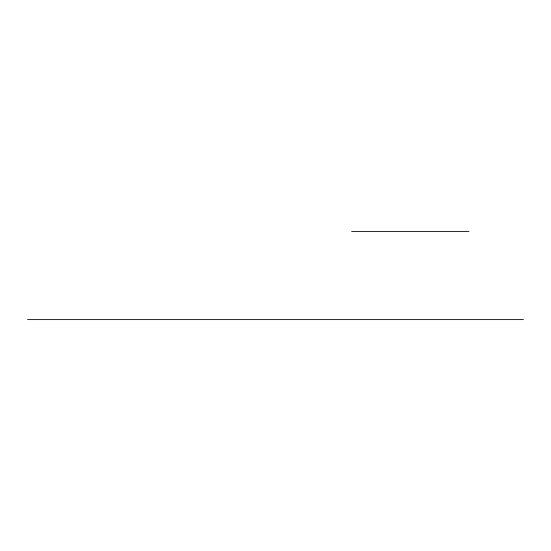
<?xml version="1.0" encoding="UTF-8"?>
<svg xmlns="http://www.w3.org/2000/svg" width="551" height="551" viewBox="0 0 551 551"><rect width="100%" height="100%" fill="white"/><g stroke="black" fill="none" stroke-linecap="round" stroke-linejoin="round"><path stroke-width="0.83" d="M351.6 231.399L468.991 231.399M27.55 319.601L523.45 319.601"/></g></svg>
